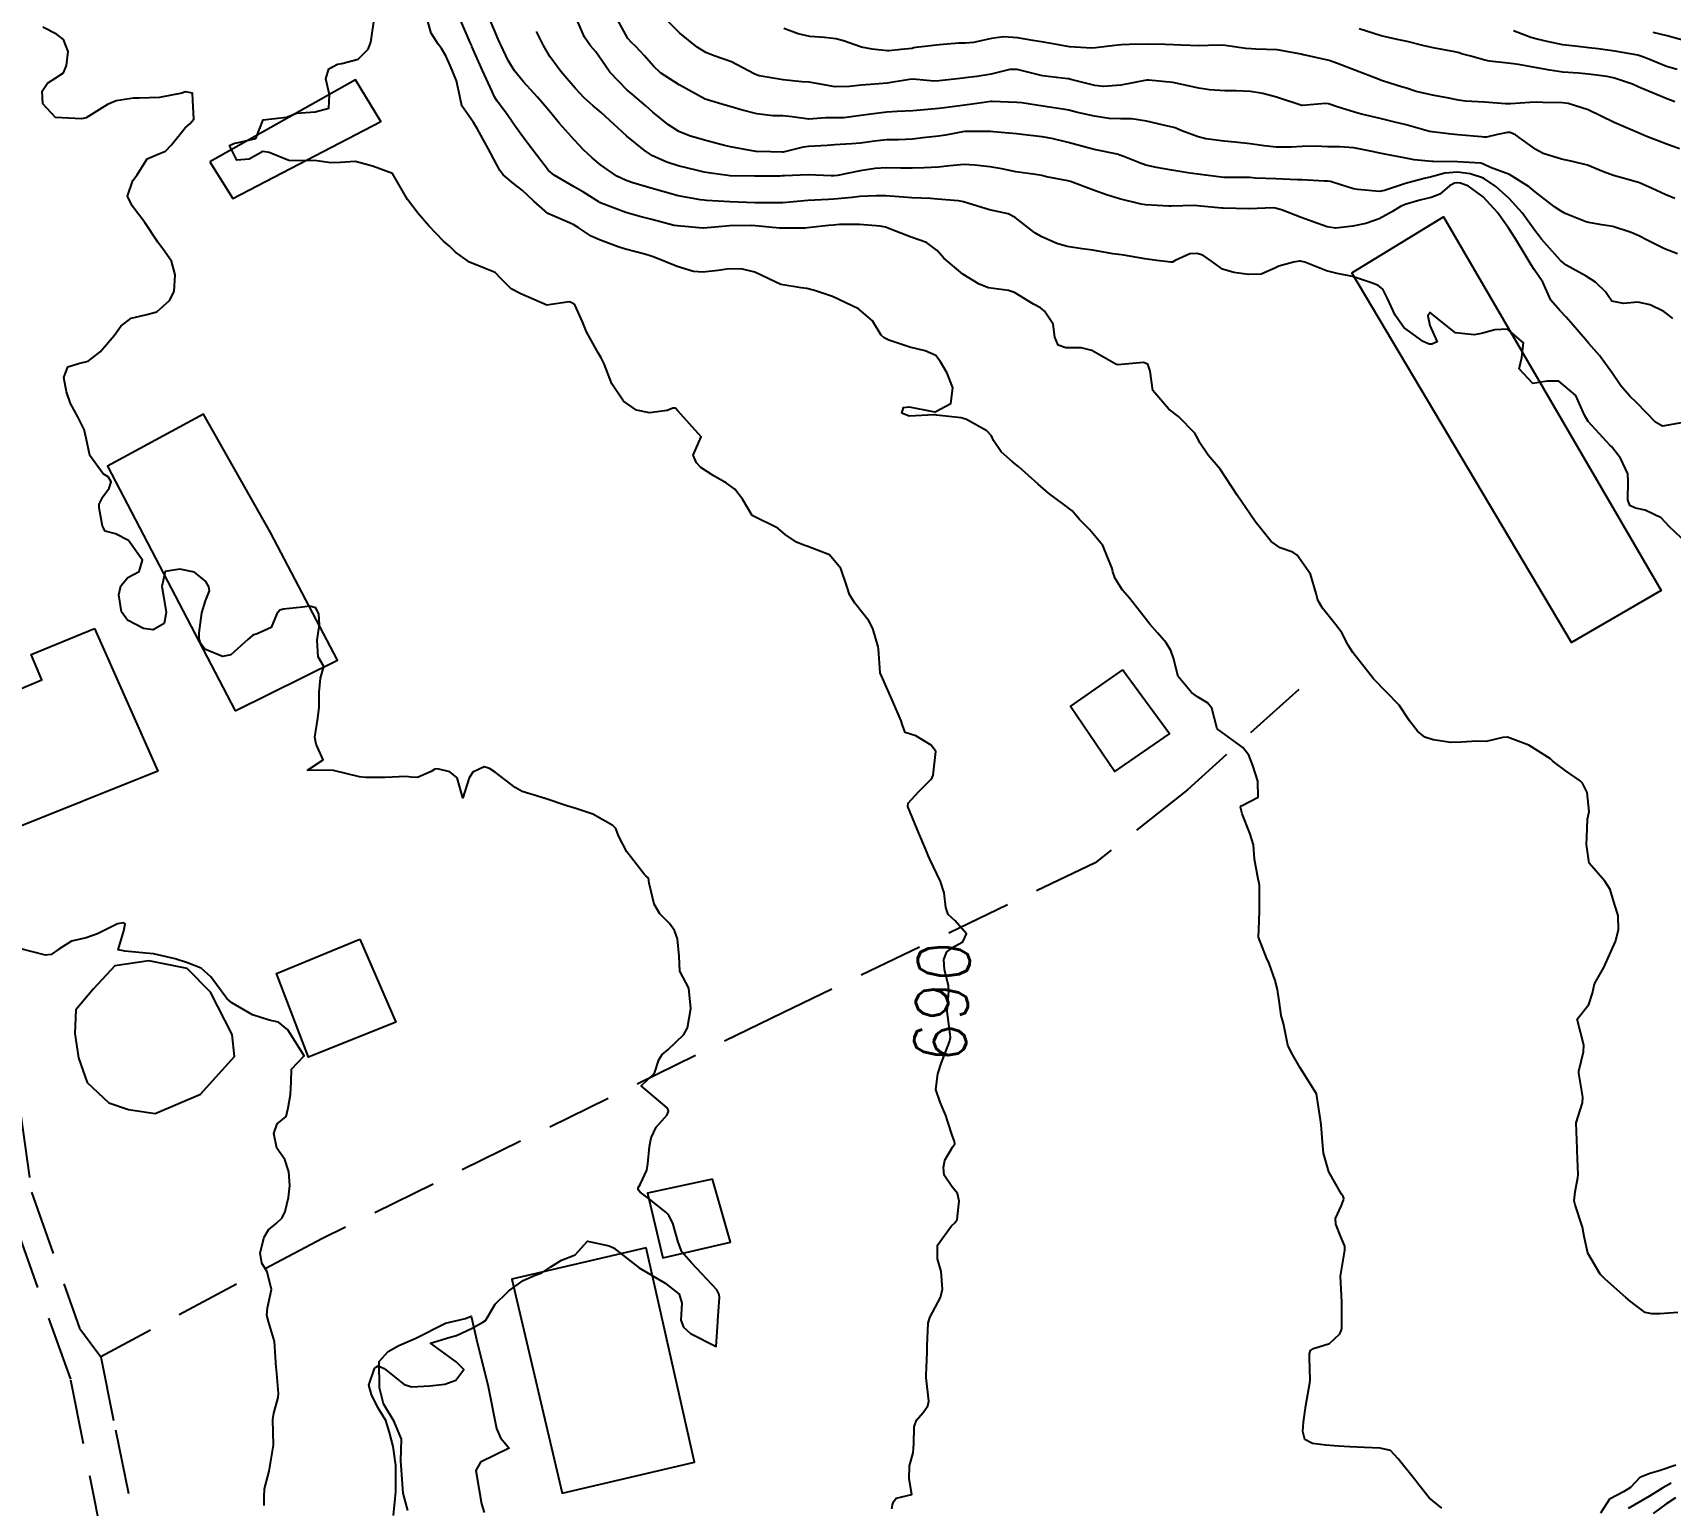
# Model space of a CAD drawing. Header units: metres. Extents: x 298520 to 308411, y 7433745 to 7450750.
# Drawn here: x 300182.3 to 300308.3, y 7448804.6 to 7448917.9 of the extents above; entities that cross this region are included whole.
import ezdxf
from ezdxf.enums import TextEntityAlignment as Align

# ---------------------------------------------------------------- set-up
doc = ezdxf.new("R2010")
doc.units = ezdxf.units.M
doc.header["$LTSCALE"] = 10
doc.linetypes.add('DASHED', pattern=[0.75, 0.5, -0.25])
for name, color, linetype in [('Cotas', 45, 'Continuous'), ('Curvas de Nivel 1m', 11, 'Continuous'), ('Curvas de Nivel 5m', 15, 'Continuous'), ('Edificações', 30, 'Continuous'), ('Hidrografia', 140, 'Continuous'), ('Vias Secundárias', 230, 'DASHED')]:
    doc.layers.add(name, color=color, linetype=linetype)
doc.styles.add('Style-STANDARD', font='STANDARD.shx')

msp = doc.modelspace()

# ---------------------------------------------------------------- linework, layer by layer
at = {"layer": 'Curvas de Nivel 1m', "flags": 128}
for points, elevation in [([(300290.75, 7448804.36), (300289.78, 7448805.18), (300289, 7448806.17), (300288.77, 7448806.48), (300287.41, 7448808.18), (300286.8, 7448808.82), (300286.02, 7448808.98), (300284.8, 7448809.05), (300283.68, 7448809.1), (300282.8, 7448809.14), (300281.84, 7448809.21), (300280.8, 7448809.35), (300280.21, 7448809.67), (300280.05, 7448810.27), (300280.1, 7448811), (300280.3, 7448812.27), (300280.61, 7448814.01), (300280.62, 7448814.26), (300280.56, 7448815.94), (300280.56, 7448816.26), (300280.65, 7448816.5), (300280.89, 7448816.65), (300282.1, 7448817.04), (300282.91, 7448817.8), (300283.04, 7448818.11), (300283.07, 7448818.24), (300283.07, 7448818.4), (300283.06, 7448820.24), (300282.96, 7448822.24), (300283.3, 7448824.24), (300283.29, 7448824.54), (300282.99, 7448825.27), (300282.59, 7448826.24), (300282.58, 7448826.68), (300283.02, 7448827.62), (300283.2, 7448828.07), (300283.21, 7448828.24), (300283.16, 7448828.36), (300283.04, 7448828.54), (300282.06, 7448830.25), (300281.64, 7448831.69), (300281.61, 7448832.25), (300281.48, 7448833.88), (300281.41, 7448834.26), (300281.12, 7448836.26), (300279.86, 7448838.27), (300279.16, 7448839.48), (300278.91, 7448840.02), (300278.85, 7448840.28), (300278.58, 7448841.68), (300278.39, 7448842.29), (300278.25, 7448843.25), (300278.11, 7448844.3), (300277.93, 7448845), (300277.46, 7448846.31), (300277.25, 7448846.73), (300276.65, 7448848.32), (300276.68, 7448848.92), (300276.73, 7448850.32), (300276.72, 7448850.89), (300276.72, 7448852.32), (300276.58, 7448853.07), (300276.34, 7448854.32), (300276.25, 7448855.42), (300275.98, 7448856.32), (300275.39, 7448857.81), (300275.26, 7448858.33), (300275.29, 7448858.43), (300275.39, 7448858.46), (300276.62, 7448859.1), (300276.6, 7448860.32), (300276.2, 7448861.55), (300275.91, 7448862.33), (300275.44, 7448862.93), (300273.46, 7448864.35), (300273.06, 7448865.94), (300272.71, 7448866.36), (300271.95, 7448866.83), (300271.49, 7448867.16), (300270.46, 7448868.39), (300270.1, 7448869.81), (300269.89, 7448870.4), (300269.54, 7448870.97), (300268.88, 7448871.74), (300268.28, 7448872.41), (300267.57, 7448873.33), (300266.7, 7448874.43), (300266.18, 7448875.04), (300265.6, 7448875.93), (300265.43, 7448876.45), (300265.37, 7448876.69), (300264.66, 7448878.46), (300263.64, 7448879.7), (300262.87, 7448880.48), (300262.29, 7448881.13), (300261.66, 7448881.64), (300260.47, 7448882.51), (300259.68, 7448883.19), (300258.18, 7448884.54), (300257.71, 7448884.91), (300256.84, 7448885.68), (300256.25, 7448886.56), (300256.08, 7448886.92), (300255.73, 7448887.29), (300254.15, 7448888.18), (300253.74, 7448888.31), (300251.84, 7448888.51), (300251.74, 7448888.52), (300251.66, 7448888.52), (300249.74, 7448888.43), (300249.19, 7448888.65), (300249.3, 7448889.09), (300249.75, 7448889.15), (300251.57, 7448888.79), (300251.75, 7448888.77), (300252.96, 7448889.39), (300253.11, 7448890.6), (300252.66, 7448891.73), (300252.17, 7448892.61), (300251.8, 7448893.1), (300250.97, 7448893.46), (300249.81, 7448893.74), (300248.19, 7448894.28), (300247.82, 7448894.45), (300247.58, 7448894.66), (300246.93, 7448895.77), (300245.84, 7448896.69), (300243.85, 7448897.65), (300242.47, 7448898.11), (300241.86, 7448898.25), (300241.43, 7448898.3), (300239.86, 7448898.56), (300239.43, 7448898.76), (300237.87, 7448899.51), (300236.92, 7448899.75), (300235.88, 7448899.76), (300235.05, 7448899.64), (300233.87, 7448899.5), (300233.14, 7448899.57), (300231.88, 7448899.94), (300230.11, 7448900.66), (300229.89, 7448900.74), (300229.39, 7448900.89), (300227.9, 7448901.27), (300227.35, 7448901.45), (300225.9, 7448901.99), (300225.26, 7448902.28), (300224.27, 7448902.94), (300223.92, 7448903.16), (300223.58, 7448903.3), (300221.93, 7448904.04), (300220.85, 7448904.98), (300219.95, 7448905.83), (300219.28, 7448906.33), (300218.49, 7448907.01), (300218.26, 7448907.31), (300217.97, 7448907.82), (300217.33, 7448909.03), (300216.48, 7448910.56), (300216.2, 7448911.04), (300216.02, 7448911.29), (300215.29, 7448912.32), (300215.14, 7448913.05), (300214.88, 7448914.23), (300214.56, 7448915.06), (300214.41, 7448915.41), (300214.07, 7448916.16), (300213.74, 7448916.73), (300213.49, 7448917.07), (300212.93, 7448917.92), (300212.6, 7448919.08)], 691), ([(300308.93, 7448819.43), (300307.54, 7448819.33), (300306.93, 7448819.32), (300306.41, 7448819.44), (300305.7, 7448819.97), (300305.27, 7448820.3), (300304.94, 7448820.58), (300303.33, 7448822), (300302.96, 7448822.39), (300302, 7448824.01), (300301.73, 7448825.28), (300301.6, 7448826.01), (300301.03, 7448827.72), (300300.96, 7448828.02), (300301.04, 7448828.72), (300301.24, 7448829.83), (300301.25, 7448830.02), (300301.19, 7448831.9), (300301.18, 7448832.02), (300301.1, 7448834.02), (300301.58, 7448835.56), (300301.62, 7448836.02), (300301.32, 7448837.85), (300301.32, 7448838.02), (300301.67, 7448839.51), (300301.7, 7448840.01), (300301.19, 7448842.02), (300302.09, 7448843.13), (300302.37, 7448844.01), (300302.51, 7448844.73), (300303.24, 7448846), (300304.13, 7448847.99), (300304.36, 7448848.9), (300304.35, 7448849.98), (300304.09, 7448850.78), (300303.72, 7448851.99), (300303.32, 7448852.63), (300302.1, 7448854.01), (300301.9, 7448855.47), (300301.93, 7448856.01), (300301.98, 7448857.41), (300302.1, 7448858.01), (300301.96, 7448859.46), (300301.68, 7448860.02), (300301.58, 7448860.18), (300301.42, 7448860.35), (300300.34, 7448861.11), (300299.43, 7448861.76), (300299.29, 7448861.9), (300299.14, 7448862.04), (300297.45, 7448863.1), (300295.83, 7448863.71), (300295.46, 7448863.7), (300294.17, 7448863.39), (300293.45, 7448863.4), (300292.24, 7448863.34), (300291.45, 7448863.3), (300290.1, 7448863.51), (300289.46, 7448863.72), (300288.88, 7448864.17), (300288.27, 7448864.98), (300287.48, 7448866.19), (300285.5, 7448868.21), (300283.91, 7448870.23), (300283.54, 7448870.81), (300283.05, 7448871.74), (300282.7, 7448872.24), (300281.57, 7448873.65), (300281.21, 7448874.26), (300281.08, 7448874.77), (300280.64, 7448876.27), (300279.62, 7448877.74), (300279.3, 7448877.97), (300278.32, 7448878.3), (300277.63, 7448878.78), (300276.39, 7448880.32), (300275.66, 7448881.37), (300275.01, 7448882.34), (300273.7, 7448884.35), (300272.77, 7448885.42), (300272.14, 7448886.37), (300272, 7448886.65), (300271.73, 7448887.11), (300270.48, 7448888.39), (300269.75, 7448888.97), (300268.51, 7448890.41), (300268.31, 7448891.89), (300268.13, 7448892.42), (300267.79, 7448892.55), (300266.37, 7448892.44), (300265.79, 7448892.37), (300265.6, 7448892.45), (300263.8, 7448893.48), (300263, 7448893.68), (300261.8, 7448893.7), (300261.21, 7448893.9), (300260.97, 7448894.5), (300260.83, 7448895.5), (300260.16, 7448896.52), (300259.99, 7448896.66), (300259.85, 7448896.76), (300259.33, 7448897.05), (300257.86, 7448897.95), (300257.4, 7448898.09), (300255.86, 7448898.31), (300255.13, 7448898.58), (300253.87, 7448899.36), (300252.41, 7448900.6), (300251.9, 7448901.18), (300251.09, 7448901.8), (300249.91, 7448902.2), (300248.78, 7448902.65), (300247.92, 7448902.98), (300247.52, 7448903.06), (300245.92, 7448903.19), (300244.39, 7448903.18), (300243.92, 7448903.14), (300243.53, 7448903.1), (300241.92, 7448902.92), (300241.74, 7448902.91), (300239.91, 7448902.9), (300239.77, 7448902.91), (300237.92, 7448903.09), (300237.6, 7448903.1), (300235.92, 7448903.07), (300235.66, 7448903.06), (300233.91, 7448902.9), (300233.85, 7448902.9), (300231.92, 7448903.07), (300231.66, 7448903.11), (300229.92, 7448903.57), (300229.02, 7448903.79), (300227.93, 7448904.11), (300226.04, 7448904.82), (300225.94, 7448904.87), (300225.85, 7448904.92), (300224.67, 7448905.66), (300223.95, 7448906.07), (300222.41, 7448906.97), (300221.97, 7448907.35), (300220.72, 7448908.98), (300220, 7448909.94), (300219.23, 7448911), (300218.73, 7448911.72), (300218.03, 7448912.68), (300217.83, 7448913.02), (300217.65, 7448913.41), (300216.9, 7448915.03), (300216.08, 7448916.89), (300216.04, 7448916.99), (300216.01, 7448917.04), (300215.94, 7448917.18), (300215.16, 7448919.05)], 692), ([(300309.63, 7448878.64), (300308.27, 7448879.94), (300307.97, 7448880.26), (300307.66, 7448880.59), (300306.43, 7448881.2), (300305.67, 7448881.35), (300305.24, 7448881.55), (300305.07, 7448881.98), (300305.12, 7448883.41), (300305.07, 7448883.98), (300304.51, 7448885.19), (300303.91, 7448886), (300303.82, 7448886.09), (300303.72, 7448886.18), (300302.03, 7448888.02), (300301.75, 7448888.5), (300301.07, 7448890.03), (300299.78, 7448891.13), (300298.86, 7448891.13), (300297.78, 7448890.95), (300296.71, 7448892.08), (300296.93, 7448892.95), (300297.04, 7448894.08), (300295.83, 7448895.12), (300294.84, 7448895.08), (300293.82, 7448894.78), (300293.26, 7448894.68), (300291.82, 7448894.85), (300290.16, 7448896.16), (300289.85, 7448896.41), (300289.68, 7448896.16), (300289.83, 7448895.41), (300290.4, 7448894.15), (300289.99, 7448893.97), (300289.81, 7448893.97), (300289.66, 7448894.01), (300289.33, 7448894.17), (300287.83, 7448895.26), (300287.17, 7448896.2), (300286.57, 7448897.49), (300286.22, 7448898.21), (300285.87, 7448898.48), (300285.43, 7448898.66), (300283.88, 7448899.18), (300282.71, 7448899.42), (300281.88, 7448899.62), (300280.21, 7448900.28), (300279.89, 7448900.36), (300279.81, 7448900.36), (300279.35, 7448900.29), (300278.22, 7448899.97), (300277.89, 7448899.82), (300276.84, 7448899.35), (300275.88, 7448899.32), (300274.74, 7448899.48), (300273.88, 7448899.75), (300273.03, 7448900.36), (300272.35, 7448900.83), (300271.9, 7448900.96), (300271.37, 7448900.92), (300270.22, 7448900.4), (300270.02, 7448900.27), (300269.89, 7448900.27), (300268.82, 7448900.41), (300267.89, 7448900.54), (300266.27, 7448900.81), (300265.9, 7448900.86), (300265.42, 7448900.93), (300263.9, 7448901.2), (300263.06, 7448901.32), (300261.9, 7448901.49), (300261.11, 7448901.71), (300259.91, 7448902.25), (300259.41, 7448902.53), (300257.92, 7448903.71), (300257.37, 7448903.99), (300255.93, 7448904.31), (300255.01, 7448904.58), (300253.94, 7448904.93), (300253.55, 7448904.99), (300251.94, 7448905.13), (300251.39, 7448905.17), (300249.94, 7448905.23), (300249.31, 7448905.28), (300247.94, 7448905.38), (300247.23, 7448905.39), (300245.94, 7448905.33), (300245.36, 7448905.27), (300243.94, 7448905.13), (300243.54, 7448905.11), (300241.95, 7448905.02), (300240.03, 7448904.85), (300239.94, 7448904.84), (300239.86, 7448904.84), (300237.94, 7448904.86), (300237.86, 7448904.86), (300235.94, 7448904.93), (300234.14, 7448905.02), (300233.95, 7448905.05), (300233.69, 7448905.09), (300231.95, 7448905.4), (300230.79, 7448905.71), (300229.95, 7448905.96), (300228.46, 7448906.39), (300227.96, 7448906.56), (300227.24, 7448906.91), (300225.97, 7448907.77), (300225.34, 7448908.3), (300224.68, 7448908.94), (300223.99, 7448909.68), (300222.83, 7448910.96), (300222.02, 7448911.92), (300221.13, 7448912.98), (300220.05, 7448914.17), (300219.36, 7448915), (300218.87, 7448915.81), (300218.31, 7448917.02), (300218.23, 7448917.17), (300218.09, 7448917.44), (300217.44, 7448919.03)], 693), ([(300210.03, 7448803.81), (300210.17, 7448805.11), (300210.21, 7448805.64), (300210.22, 7448807.11), (300210.22, 7448807.66), (300210.02, 7448809.11), (300209.72, 7448810.2), (300209.45, 7448811.11), (300208.83, 7448812.12), (300208.35, 7448813.12), (300208.13, 7448813.85), (300208.57, 7448815.12), (300208.73, 7448815.26), (300208.87, 7448815.34), (300209.31, 7448815.12), (300210.85, 7448813.89), (300211.46, 7448813.7), (300212.85, 7448813.79), (300213.99, 7448813.92), (300214.85, 7448814.22), (300215.46, 7448815.04), (300214.87, 7448815.64), (300212.89, 7448817.07), (300214.41, 7448817.54), (300214.9, 7448817.67), (300216.1, 7448818.22), (300216.91, 7448818.68), (300217.12, 7448818.81), (300217.26, 7448819.02), (300217.87, 7448820.07), (300218.83, 7448821), (300218.88, 7448821.05), (300218.93, 7448821.09), (300220.03, 7448821.9), (300220.95, 7448822.31), (300221.45, 7448822.48), (300222.16, 7448822.96), (300222.97, 7448823.46), (300224.04, 7448823.87), (300224.98, 7448824.93), (300226.64, 7448824.56), (300226.98, 7448824.4), (300228.96, 7448822.88), (300230.95, 7448821.7), (300232.03, 7448820.84), (300232.24, 7448820.15), (300232.16, 7448818.84), (300232.38, 7448818.31), (300232.9, 7448817.81), (300234.89, 7448816.81), (300235.01, 7448818.71), (300235.02, 7448818.81), (300235.14, 7448820.6), (300235.12, 7448820.81), (300234.94, 7448821.19), (300233.4, 7448822.83), (300232.97, 7448823.29), (300232.25, 7448824.11), (300231.95, 7448824.85), (300231.55, 7448826.3), (300231.26, 7448826.86), (300231.16, 7448827), (300231.02, 7448827.15), (300229.74, 7448828.16), (300229.03, 7448828.7), (300228.88, 7448828.88), (300228.89, 7448829.02), (300229.04, 7448829.28), (300229.54, 7448830.38), (300229.63, 7448830.87), (300229.74, 7448832.2), (300229.89, 7448832.87), (300230.26, 7448833.7), (300231.1, 7448834.64), (300231.2, 7448834.86), (300231.21, 7448834.97), (300231.11, 7448835.18), (300229.12, 7448836.88), (300230.14, 7448837.86), (300230.48, 7448838.87), (300230.74, 7448839.28), (300231.16, 7448839.65), (300232.39, 7448840.84), (300232.68, 7448841.34), (300232.94, 7448842.83), (300232.78, 7448844.4), (300232.54, 7448844.84), (300232.09, 7448845.7), (300232.03, 7448846.85), (300231.91, 7448848.19), (300231.68, 7448848.85), (300231.28, 7448849.38), (300230.54, 7448850.12), (300230.1, 7448850.87), (300229.72, 7448852.47), (300229.67, 7448852.87), (300229.48, 7448853.04), (300229.33, 7448853.17), (300228, 7448854.89), (300227.36, 7448856.13), (300227.15, 7448856.69), (300226.94, 7448856.91), (300225.38, 7448857.78), (300224.09, 7448858.23), (300223.39, 7448858.43), (300221.8, 7448858.97), (300221.39, 7448859.1), (300219.95, 7448859.54), (300219.4, 7448859.84), (300217.87, 7448861.02), (300217.42, 7448861.31), (300217.01, 7448861.44), (300216.16, 7448861.03), (300215.86, 7448860.58), (300215.39, 7448859.04), (300214.95, 7448860.59), (300214.38, 7448861.06), (300213.42, 7448861.29), (300213.23, 7448861.26), (300212.93, 7448861.07), (300211.88, 7448860.62), (300211.41, 7448860.65), (300211, 7448860.68), (300209.41, 7448860.62), (300207.92, 7448860.62), (300207.41, 7448860.67), (300205.41, 7448861.16), (300203.41, 7448861.19), (300204.63, 7448861.97), (300204.09, 7448863.18), (300203.99, 7448863.73), (300204.21, 7448865.18), (300204.32, 7448866.02), (300204.32, 7448867.18), (300204.42, 7448868.26), (300204.68, 7448869.17), (300204.23, 7448869.89), (300204.17, 7448871.18), (300204.35, 7448872.38), (300204.29, 7448873.18), (300204.05, 7448873.67), (300203.57, 7448873.79), (300203.04, 7448873.73), (300201.57, 7448873.56), (300201.28, 7448873.5), (300201.05, 7448873.22), (300200.62, 7448872.15), (300199.54, 7448871.68), (300199.21, 7448871.57), (300198.82, 7448871.24), (300197.52, 7448870.05), (300196.87, 7448869.92), (300195.52, 7448870.49), (300195.19, 7448870.95), (300195.09, 7448871.29), (300195.07, 7448871.76), (300195.29, 7448873.28), (300195.57, 7448874.22), (300195.87, 7448874.98), (300195.81, 7448875.28), (300195.59, 7448875.7), (300194.71, 7448876.41), (300193.6, 7448876.66), (300192.45, 7448876.47), (300192.21, 7448875.32), (300192.34, 7448874.56), (300192.54, 7448873.32), (300192.39, 7448872.48), (300191.54, 7448871.99), (300190.79, 7448872.09), (300189.55, 7448872.73), (300189.09, 7448873.36), (300188.88, 7448874.67), (300189.04, 7448875.36), (300189.59, 7448876.02), (300190.45, 7448876.48), (300190.72, 7448877.34), (300189.63, 7448878.87), (300188.63, 7448879.36), (300187.84, 7448879.58), (300187.64, 7448879.95), (300187.38, 7448881.38), (300187.39, 7448881.65), (300187.67, 7448882.22), (300188.16, 7448882.88), (300188.29, 7448883.37), (300188.06, 7448883.75), (300187.69, 7448884), (300186.67, 7448885.39), (300186.38, 7448886.73), (300186.21, 7448887.4), (300185.74, 7448888.37), (300185.18, 7448889.41), (300184.86, 7448890.31), (300184.65, 7448891.41), (300184.97, 7448892.22), (300185.78, 7448892.47), (300186.53, 7448892.65), (300187.45, 7448893.38), (300187.61, 7448893.57), (300187.8, 7448893.77), (300188.54, 7448894.64), (300189.05, 7448895.36), (300189.83, 7448895.98), (300190.95, 7448896.22), (300191.83, 7448896.47), (300192.8, 7448897.32), (300193.14, 7448898.03), (300193.22, 7448899.31), (300192.94, 7448900.37), (300192.28, 7448901.32), (300192.1, 7448901.53), (300191.9, 7448901.81), (300190.9, 7448903.34), (300189.93, 7448904.62), (300189.56, 7448905.36), (300189.96, 7448906.56), (300190.3, 7448907.01), (300190.5, 7448907.34), (300191.08, 7448908.23), (300191.98, 7448908.61), (300192.49, 7448908.82), (300192.95, 7448909.32), (300194.01, 7448910.61), (300194.37, 7448910.93), (300194.67, 7448911.29), (300194.59, 7448912.73), (300194.56, 7448913.29), (300194.03, 7448913.39), (300193.96, 7448913.38), (300193.73, 7448913.3), (300192.03, 7448912.96), (300190.47, 7448912.91), (300190.03, 7448912.91), (300188.68, 7448912.71), (300188.02, 7448912.42), (300186.37, 7448911.39), (300186.01, 7448911.32), (300184.01, 7448911.42), (300183.05, 7448912.46), (300183, 7448913.44), (300183.41, 7448914.06), (300184.05, 7448914.48), (300184.62, 7448914.85), (300184.86, 7448915.41), (300185, 7448916.49), (300184.62, 7448917.41), (300184.09, 7448917.83), (300183.03, 7448918.37)], 689), ([(300309.34, 7448887.93), (300307.74, 7448887.66), (300307.21, 7448887.96), (300305.77, 7448889.45), (300305.23, 7448889.98), (300304.54, 7448890.75), (300303.79, 7448891.86), (300303.7, 7448892), (300302.89, 7448893.09), (300302.08, 7448894.02), (300301.82, 7448894.33), (300300.37, 7448896.03), (300299.85, 7448896.56), (300299.16, 7448897.36), (300298.85, 7448898.06), (300298.54, 7448898.73), (300297.88, 7448899.71), (300297.64, 7448900.07), (300297.25, 7448900.72), (300296.43, 7448902.08), (300295.92, 7448902.87), (300295.05, 7448904.1), (300293.95, 7448905.31), (300292.82, 7448906.13), (300292.19, 7448906.36), (300291.97, 7448906.4), (300291.74, 7448906.37), (300291.35, 7448906.15), (300290.6, 7448905.51), (300289.95, 7448905.27), (300289.06, 7448905.05), (300287.94, 7448904.72), (300287.57, 7448904.56), (300286.97, 7448904.19), (300285.93, 7448903.61), (300284.9, 7448903.25), (300283.92, 7448903.04), (300282.58, 7448902.91), (300281.92, 7448903), (300280.77, 7448903.42), (300279.93, 7448903.73), (300278.41, 7448904.3), (300277.94, 7448904.44), (300277.78, 7448904.46), (300275.93, 7448904.38), (300275.89, 7448904.38), (300273.93, 7448904.45), (300273.83, 7448904.45), (300271.94, 7448904.63), (300271.68, 7448904.64), (300269.94, 7448904.59), (300269.75, 7448904.59), (300267.94, 7448904.7), (300267.62, 7448904.75), (300265.94, 7448905.16), (300264.94, 7448905.46), (300263.95, 7448905.83), (300262.16, 7448906.49), (300261.96, 7448906.54), (300260.32, 7448906.86), (300259.97, 7448906.94), (300259.47, 7448907.02), (300257.97, 7448907.24), (300256.87, 7448907.46), (300255.97, 7448907.61), (300254.81, 7448907.75), (300253.98, 7448907.8), (300252.88, 7448907.7), (300251.97, 7448907.59), (300250.89, 7448907.54), (300249.97, 7448907.51), (300249.1, 7448907.52), (300247.97, 7448907.55), (300247.14, 7448907.5), (300245.97, 7448907.31), (300244.22, 7448906.96), (300243.97, 7448906.92), (300243.75, 7448906.92), (300241.97, 7448907), (300240.14, 7448906.93), (300239.96, 7448906.92), (300239.82, 7448906.91), (300237.96, 7448906.9), (300237.85, 7448906.9), (300235.96, 7448906.93), (300234.29, 7448907.15), (300233.97, 7448907.22), (300233.45, 7448907.35), (300231.97, 7448907.7), (300231.08, 7448907.97), (300229.98, 7448908.47), (300229.35, 7448908.89), (300228, 7448909.99), (300227, 7448910.91), (300226.02, 7448911.8), (300225.41, 7448912.31), (300224.73, 7448912.94), (300224.04, 7448913.68), (300222.92, 7448914.96), (300222.07, 7448916.11), (300221.59, 7448916.97), (300221.04, 7448918.04)], 694), ([(300308.91, 7448900.92), (300307.9, 7448901.32), (300306.61, 7448901.96), (300305.92, 7448902.31), (300305.34, 7448902.56), (300303.92, 7448903.03), (300303.07, 7448903.15), (300301.93, 7448903.36), (300300.27, 7448904.04), (300299.94, 7448904.21), (300299.43, 7448904.55), (300297.96, 7448905.7), (300297.48, 7448906.07), (300295.97, 7448907.03), (300294.51, 7448907.57), (300293.98, 7448907.83), (300293.76, 7448907.9), (300291.98, 7448908.01), (300290.1, 7448908.04), (300289.98, 7448908.04), (300288.63, 7448908.17), (300287.98, 7448908.28), (300286.38, 7448908.6), (300285.99, 7448908.67), (300285.4, 7448908.8), (300283.99, 7448909.08), (300282.9, 7448909.15), (300281.99, 7448909.17), (300281.06, 7448909.21), (300280, 7448909.19), (300279.15, 7448909.13), (300278, 7448909.13), (300277.08, 7448909.23), (300276, 7448909.4), (300274.81, 7448909.53), (300274, 7448909.6), (300272.59, 7448909.78), (300272.01, 7448909.92), (300270.74, 7448910.39), (300270.22, 7448910.61), (300270.02, 7448910.67), (300269.67, 7448910.75), (300268.02, 7448911.13), (300266.9, 7448911.31), (300266.02, 7448911.31), (300265.14, 7448911.34), (300264.02, 7448911.51), (300262.7, 7448911.81), (300262.03, 7448911.98), (300261.59, 7448912.06), (300260.03, 7448912.3), (300258.41, 7448912.54), (300258.03, 7448912.58), (300256.13, 7448912.66), (300256.03, 7448912.65), (300255.53, 7448912.58), (300254.03, 7448912.37), (300252.46, 7448912.17), (300252.03, 7448912.12), (300251.47, 7448912.06), (300250.03, 7448911.93), (300248.81, 7448911.87), (300248.02, 7448911.82), (300246.99, 7448911.7), (300246.02, 7448911.57), (300244.71, 7448911.39), (300244.02, 7448911.39), (300243.34, 7448911.4), (300242.02, 7448911.3), (300240.75, 7448911.48), (300240.02, 7448911.54), (300239.24, 7448911.55), (300238.02, 7448911.7), (300236.81, 7448912.01), (300236.03, 7448912.24), (300235.59, 7448912.37), (300234.03, 7448912.83), (300232.04, 7448913.94), (300230.6, 7448914.86), (300230.06, 7448915.36), (300229.36, 7448916.17), (300228.69, 7448916.89), (300228.37, 7448917.18), (300228.09, 7448917.51), (300227.32, 7448918.91)], 696), ([(300308.71, 7448905.18), (300307.96, 7448905.5), (300306.96, 7448905.96), (300305.97, 7448906.39), (300305.36, 7448906.58), (300303.97, 7448906.96), (300303.22, 7448907.24), (300301.98, 7448907.75), (300300.82, 7448908.03), (300299.98, 7448908.2), (300298.57, 7448908.64), (300297.99, 7448908.95), (300296.43, 7448910.09), (300296.01, 7448910.26), (300295.83, 7448910.27), (300295.04, 7448910.1), (300294.2, 7448909.91), (300294, 7448909.9), (300293.81, 7448909.92), (300292, 7448910.08), (300291.28, 7448910.15), (300290.01, 7448910.31), (300289.82, 7448910.34), (300288.01, 7448910.85), (300287.14, 7448911.07), (300286.02, 7448911.34), (300284.57, 7448911.68), (300284.03, 7448911.82), (300282.69, 7448912.25), (300282.2, 7448912.42), (300282.04, 7448912.47), (300281.8, 7448912.5), (300280.03, 7448912.34), (300279.97, 7448912.34), (300278.04, 7448912.98), (300276.99, 7448913.26), (300276.04, 7448913.41), (300274.92, 7448913.46), (300274.04, 7448913.47), (300272.86, 7448913.55), (300272.05, 7448913.67), (300271.47, 7448913.81), (300270.05, 7448914.11), (300268.19, 7448914.28), (300268.05, 7448914.28), (300267.9, 7448914.27), (300266.05, 7448913.91), (300264.71, 7448913.8), (300264.05, 7448913.89), (300262.19, 7448914.35), (300262.05, 7448914.39), (300261.96, 7448914.4), (300261.08, 7448914.5), (300260.05, 7448914.63), (300259.92, 7448914.66), (300258.06, 7448915.11), (300257.5, 7448915.1), (300256.06, 7448914.76), (300255.9, 7448914.73), (300254.95, 7448914.58), (300254.05, 7448914.47), (300253.9, 7448914.44), (300252.05, 7448914.23), (300251.65, 7448914.22), (300250.05, 7448914.37), (300249.76, 7448914.35), (300248.05, 7448914.07), (300246.76, 7448913.96), (300246.05, 7448913.9), (300245.15, 7448913.8), (300244.04, 7448913.79), (300242.77, 7448914), (300242.05, 7448914.13), (300241.48, 7448914.17), (300240.05, 7448914.31), (300238.2, 7448914.63), (300238.05, 7448914.67), (300237.81, 7448914.78), (300236.07, 7448915.7), (300234.73, 7448916.16), (300234.08, 7448916.43), (300233.43, 7448916.84), (300232.09, 7448917.91), (300231.13, 7448918.86)], 697), ([(300309.07, 7448909.01), (300308, 7448909.38), (300306.47, 7448909.97), (300306.01, 7448910.18), (300305.65, 7448910.33), (300304.02, 7448911.02), (300302.03, 7448912.02), (300300.49, 7448912.49), (300300.04, 7448912.55), (300298.54, 7448912.57), (300298.04, 7448912.59), (300297.53, 7448912.58), (300296.04, 7448912.46), (300295.66, 7448912.47), (300294.04, 7448912.59), (300292.59, 7448912.68), (300292.04, 7448912.75), (300291.29, 7448912.9), (300290.04, 7448913.13), (300288.79, 7448913.43), (300288.05, 7448913.67), (300287.65, 7448913.79), (300286.28, 7448914.21), (300286.05, 7448914.28), (300285.94, 7448914.33), (300284.07, 7448915.05), (300282.74, 7448915.58), (300282.08, 7448915.8), (300280.13, 7448916.23), (300280.08, 7448916.25), (300279.94, 7448916.28), (300278.09, 7448916.62), (300276.45, 7448916.68), (300276.09, 7448916.69), (300275.68, 7448916.74), (300274.09, 7448916.97), (300273.47, 7448916.98), (300272.09, 7448916.93), (300270.68, 7448916.98), (300270.09, 7448917.01), (300269.45, 7448917.04), (300268.09, 7448917.07), (300266.69, 7448917.04), (300266.09, 7448917.02), (300265.57, 7448916.97), (300264.09, 7448916.78), (300263.8, 7448916.76), (300262.09, 7448916.86), (300260.69, 7448917.11), (300260.09, 7448917.21), (300259.28, 7448917.34), (300258.09, 7448917.55), (300257.02, 7448917.62), (300256.09, 7448917.51), (300254.7, 7448917.19), (300254.09, 7448917.13), (300253.55, 7448917.13), (300252.09, 7448917), (300250.26, 7448916.81), (300250.08, 7448916.77), (300249.98, 7448916.74), (300249.14, 7448916.65), (300248.19, 7448916.55), (300248.08, 7448916.54), (300246.89, 7448916.67), (300246.08, 7448916.84), (300244.7, 7448917.31), (300244.09, 7448917.47), (300243.23, 7448917.58), (300242.09, 7448917.65), (300241.2, 7448917.85), (300240.1, 7448918.28)], 698), ([(300308.71, 7448912.62), (300308.04, 7448912.88), (300307.28, 7448913.19), (300306.05, 7448913.7), (300305.87, 7448913.79), (300305.45, 7448913.98), (300304.06, 7448914.45), (300303.48, 7448914.58), (300302.06, 7448914.76), (300301.28, 7448914.82), (300300.07, 7448914.91), (300299.07, 7448915.05), (300298.07, 7448915.24), (300296.66, 7448915.5), (300296.08, 7448915.58), (300294.43, 7448915.75), (300294.08, 7448915.82), (300292.99, 7448916.13), (300292.28, 7448916.33), (300292.09, 7448916.39), (300291.76, 7448916.47), (300290.09, 7448916.79), (300289.3, 7448916.95), (300288.09, 7448917.26), (300287.33, 7448917.43), (300286.1, 7448917.71), (300284.39, 7448918.23)], 699), ([(300309.5, 7448917.33), (300308.1, 7448917.7), (300307.04, 7448917.96)], 701), ([(300200.08, 7448804.57), (300200.07, 7448805.22), (300200.12, 7448805.85), (300200.47, 7448807.21), (300200.79, 7448809.21), (300200.75, 7448811.21), (300200.83, 7448811.69), (300201.17, 7448812.88), (300201.19, 7448813.21), (300201.02, 7448815.05), (300201.01, 7448815.21), (300200.89, 7448817.21), (300200.42, 7448818.73), (300200.3, 7448819.22), (300200.34, 7448819.8), (300200.64, 7448821.21), (300200.31, 7448822.57), (300199.91, 7448823.23), (300199.78, 7448824.03), (300200.09, 7448825.22), (300200.42, 7448825.79), (300201, 7448826.29), (300201.48, 7448826.73), (300201.7, 7448827.2), (300201.95, 7448828.28), (300202.07, 7448829.2), (300201.98, 7448830.27), (300201.68, 7448831.2), (300201.07, 7448832.07), (300200.82, 7448833.21), (300201.09, 7448833.96), (300201.77, 7448834.53), (300201.92, 7448835.2), (300202.1, 7448836.22), (300202.15, 7448837.2), (300202.18, 7448838.17), (300203.15, 7448839.19), (300201.9, 7448841.2), (300201.18, 7448841.78), (300200.47, 7448841.93), (300199.19, 7448842.35), (300197.58, 7448843.26), (300197.21, 7448843.61), (300195.98, 7448845.27), (300195.23, 7448845.95), (300194.18, 7448846.36), (300193.24, 7448846.65), (300191.55, 7448847.03), (300191.25, 7448847.07), (300189.36, 7448847.25), (300189.25, 7448847.26), (300188.85, 7448847.36), (300189.27, 7448848.8), (300189.38, 7448849.35), (300189.27, 7448849.43), (300188.78, 7448849.36), (300187.26, 7448848.58), (300186.37, 7448848.28), (300185.26, 7448848.01), (300184.27, 7448847.41), (300183.68, 7448846.99), (300183.25, 7448846.94), (300181.25, 7448847.45)], 688), ([(300308.79, 7448807.67), (300307.49, 7448807.24), (300306.78, 7448807.03), (300306, 7448806.73), (300305.29, 7448805.97), (300304.76, 7448805.64), (300303.67, 7448805.07), (300302.99, 7448804)], 691), ([(300308.76, 7448805.16), (300308.02, 7448804.67), (300307.03, 7448803.95)], 689)]:
    msp.add_lwpolyline(points, dxfattribs=dict(at, elevation=elevation))
at = {"layer": 'Curvas de Nivel 5m', "flags": 128}
for points, elevation in [([(300248.41, 7448804.32), (300248.46, 7448804.64), (300248.53, 7448804.86), (300248.75, 7448805.15), (300249.96, 7448805.43), (300249.74, 7448806.63), (300249.78, 7448807.63), (300250.06, 7448808.63), (300250.1, 7448809.33), (300250.12, 7448810.63), (300250.31, 7448811.14), (300250.83, 7448811.74), (300251.19, 7448812.26), (300251.26, 7448812.62), (300251.05, 7448814.43), (300251.05, 7448814.62), (300251.14, 7448816.37), (300251.14, 7448816.62), (300251.13, 7448816.86), (300251.21, 7448818.62), (300251.34, 7448819.04), (300252.17, 7448820.6), (300252.32, 7448821.22), (300252.22, 7448822.6), (300251.93, 7448823.56), (300251.94, 7448824.61), (300253, 7448826.11), (300253.26, 7448826.33), (300253.45, 7448826.59), (300253.6, 7448828.01), (300253.46, 7448828.59), (300253.04, 7448829.14), (300252.45, 7448830.01), (300252.39, 7448830.6), (300252.49, 7448831.17), (300253.08, 7448832.16), (300253.25, 7448832.41), (300253.24, 7448832.59), (300253.09, 7448833.01), (300252.69, 7448834.19), (300252.58, 7448834.6), (300252.14, 7448835.63), (300251.81, 7448836.61), (300251.95, 7448837.8), (300252.22, 7448838.6), (300252.86, 7448840.28), (300252.94, 7448840.59), (300252.9, 7448840.87), (300252.66, 7448842.6), (300252.79, 7448844.16), (300252.78, 7448844.6), (300252.46, 7448845.82), (300252.41, 7448846.6), (300252.65, 7448847.2), (300253.26, 7448847.62), (300253.88, 7448847.96), (300254.15, 7448848.58), (300253.28, 7448849.58), (300252.75, 7448850.06), (300252.56, 7448850.6), (300252.45, 7448851.74), (300252.17, 7448852.61), (300251.34, 7448854.32), (300251.22, 7448854.62), (300251.14, 7448854.82), (300250.37, 7448856.63), (300249.65, 7448858.38), (300249.67, 7448858.64), (300250.49, 7448859.54), (300251.41, 7448860.47), (300251.53, 7448860.62), (300251.6, 7448860.8), (300251.81, 7448862.61), (300251.44, 7448863.11), (300250.27, 7448863.81), (300249.45, 7448864.08), (300249.24, 7448864.64), (300249.13, 7448864.98), (300248.41, 7448866.65), (300247.51, 7448868.66), (300247.39, 7448870.52), (300247.36, 7448870.66), (300246.96, 7448872.08), (300246.64, 7448872.67), (300245.57, 7448874.03), (300245.16, 7448874.69), (300244.94, 7448875.35), (300244.48, 7448876.7), (300243.62, 7448877.76), (300241.95, 7448878.4), (300241.63, 7448878.5), (300241.06, 7448878.74), (300240.21, 7448879.32), (300239.64, 7448879.81), (300237.65, 7448880.78), (300236.92, 7448882.05), (300236.32, 7448882.8), (300235.68, 7448883.27), (300234.65, 7448883.86), (300233.7, 7448884.48), (300233.37, 7448884.83), (300233.12, 7448885.42), (300233.72, 7448886.83), (300231.94, 7448888.85), (300231.75, 7448889.05), (300231.56, 7448889.04), (300231.12, 7448888.86), (300229.74, 7448888.68), (300228.75, 7448888.89), (300227.75, 7448889.58), (300226.84, 7448890.91), (300226.25, 7448892.45), (300226.04, 7448892.92), (300225.8, 7448893.31), (300224.9, 7448894.93), (300224.59, 7448895.7), (300224.03, 7448896.95), (300223.95, 7448897.05), (300223.84, 7448897.13), (300223.56, 7448897.24), (300221.84, 7448896.97), (300219.85, 7448897.85), (300219.09, 7448898.23), (300218.34, 7448899.01), (300217.87, 7448899.48), (300217.1, 7448899.8), (300215.88, 7448900.28), (300214.81, 7448901.06), (300214.35, 7448901.51), (300213.9, 7448901.9), (300212.75, 7448903.08), (300211.93, 7448904.03), (300211.11, 7448905.1), (300209.96, 7448907.11), (300208.49, 7448907.65), (300207.97, 7448907.81), (300207.09, 7448908.03), (300205.97, 7448907.96), (300205.22, 7448907.92), (300203.97, 7448908.1), (300202.84, 7448908.07), (300201.97, 7448908.12), (300200.48, 7448908.72), (300199.98, 7448908.8), (300198.94, 7448908.21), (300197.97, 7448908.14), (300197.41, 7448909.27), (300197.8, 7448909.45), (300197.99, 7448909.47), (300199.43, 7448909.8), (300200.01, 7448911.23), (300201.79, 7448911.44), (300202.02, 7448911.51), (300202.58, 7448911.76), (300204.02, 7448911.85), (300205.06, 7448912.13), (300205.12, 7448913.17), (300204.82, 7448914.4), (300205.05, 7448915.17), (300205.72, 7448915.51), (300206.07, 7448915.57), (300207.32, 7448915.9), (300208.08, 7448916.67), (300208.27, 7448917.14), (300208.31, 7448917.36), (300208.57, 7448919.13)], 690), ([(300308.56, 7448895.94), (300308.15, 7448896.25), (300307.85, 7448896.48), (300306.8, 7448897.01), (300305.86, 7448897.2), (300304.74, 7448897.09), (300303.86, 7448897.29), (300303.56, 7448897.69), (300303.36, 7448898), (300302.6, 7448898.74), (300301.87, 7448899.2), (300300.34, 7448900.04), (300299.89, 7448900.4), (300298.44, 7448902.06), (300298.2, 7448902.35), (300297.92, 7448902.73), (300296.95, 7448904.08), (300295.95, 7448905.17), (300294.93, 7448906.1), (300293.97, 7448906.74), (300292.94, 7448907.09), (300291.97, 7448907.2), (300291, 7448907.12), (300289.97, 7448906.85), (300289.41, 7448906.72), (300287.96, 7448906.34), (300287.49, 7448906.19), (300286.35, 7448905.81), (300285.96, 7448905.73), (300284.3, 7448905.88), (300283.96, 7448905.93), (300282.98, 7448906.24), (300282.2, 7448906.49), (300281.97, 7448906.51), (300281.72, 7448906.51), (300279.97, 7448906.62), (300279.62, 7448906.63), (300277.97, 7448906.69), (300276.41, 7448906.76), (300275.97, 7448906.79), (300275.5, 7448906.81), (300273.97, 7448906.81), (300272.57, 7448906.97), (300271.97, 7448907.06), (300271.2, 7448907.16), (300269.97, 7448907.36), (300268.8, 7448907.58), (300267.98, 7448907.76), (300267.48, 7448907.93), (300266.2, 7448908.45), (300265.98, 7448908.53), (300265.88, 7448908.56), (300263.99, 7448908.96), (300263.33, 7448909.14), (300262, 7448909.5), (300260.72, 7448909.79), (300260, 7448909.93), (300258.42, 7448910.12), (300258.01, 7448910.16), (300256.25, 7448910.32), (300256.01, 7448910.34), (300254.24, 7448910.35), (300254.01, 7448910.34), (300252.55, 7448910.06), (300252, 7448909.97), (300250.79, 7448909.84), (300250, 7448909.76), (300248.93, 7448909.71), (300248, 7448909.69), (300247.07, 7448909.59), (300245.99, 7448909.44), (300245.3, 7448909.38), (300243.99, 7448909.32), (300243.43, 7448909.27), (300241.99, 7448909.18), (300241.58, 7448909.14), (300240.05, 7448908.76), (300239.98, 7448908.75), (300239.08, 7448908.77), (300237.98, 7448908.81), (300237.95, 7448908.81), (300235.99, 7448909.17), (300235.53, 7448909.27), (300234, 7448909.66), (300232.83, 7448910.01), (300232.01, 7448910.35), (300231.21, 7448910.86), (300230.02, 7448911.82), (300229.46, 7448912.31), (300228.81, 7448912.89), (300228.39, 7448913.24), (300228.04, 7448913.53), (300226.7, 7448914.91), (300226.07, 7448915.8), (300225.62, 7448916.47), (300225.22, 7448916.93), (300224.74, 7448917.59), (300224.15, 7448918.95)], 695), ([(300308.89, 7448915.12), (300308.07, 7448915.35), (300306.56, 7448915.97), (300306.08, 7448916.15), (300305.85, 7448916.21), (300304.09, 7448916.52), (300302.79, 7448916.71), (300302.09, 7448916.79), (300301.23, 7448916.89), (300300.09, 7448917.02), (300298.88, 7448917.26), (300298.1, 7448917.45), (300297.61, 7448917.58), (300296.29, 7448918.09)], 700), ([(300308.41, 7448806.29), (300307.79, 7448805.94), (300307.16, 7448805.54), (300306.76, 7448805.3), (300305.12, 7448804.35)], 690)]:
    msp.add_lwpolyline(points, dxfattribs=dict(at, elevation=elevation))
at = {"layer": 'Edificações'}
for points in [[(300195.91, 7448908), (300197.68, 7448905.18), (300209.06, 7448911.1), (300207.11, 7448914.31)], [(300283.82, 7448899.46), (300290.9, 7448903.76), (300307.65, 7448875.01), (300300.75, 7448871)], [(300197.84, 7448865.74), (300205.73, 7448869.65), (300200.58, 7448879.48), (300195.4, 7448888.57), (300188.02, 7448884.59)], [(300187.02, 7448872.08), (300191.89, 7448861.1), (300180.37, 7448856.48), (300176.82, 7448865.56), (300182.96, 7448868.12), (300182.14, 7448870.08)], [(300266.17, 7448868.91), (300262.18, 7448866.11), (300265.57, 7448861.07), (300269.78, 7448863.97)], [(300207.46, 7448848.16), (300210.23, 7448841.78), (300203.5, 7448839.08), (300201.03, 7448845.53)], [(300234.61, 7448829.7), (300229.59, 7448828.61), (300230.78, 7448823.63), (300235.99, 7448824.85)], [(300229.49, 7448824.41), (300219.16, 7448822.01), (300223.03, 7448805.52), (300233.23, 7448807.92)]]:
    msp.add_lwpolyline(points, close=True, dxfattribs=at)
at = {"layer": 'Hidrografia'}
msp.add_lwpolyline([(300191.7, 7448834.76), (300195.17, 7448836.23), (300197.81, 7448839.15), (300197.62, 7448840.82), (300195.94, 7448844.09), (300194.15, 7448845.91), (300191.19, 7448846.5), (300188.59, 7448846.11), (300186.95, 7448844.36), (300185.59, 7448842.73), (300185.51, 7448840.9), (300185.78, 7448839.03), (300186.45, 7448837.13), (300188.12, 7448835.57), (300189.64, 7448835.07)], close=True, dxfattribs=at)
msp.add_lwpolyline([(300211.15, 7448804.18), (300210.78, 7448805.52), (300210.6, 7448808.02), (300210.65, 7448809.68), (300210.09, 7448811.04), (300209.28, 7448812.4), (300208.95, 7448813.63), (300208.94, 7448815.67), (300209.63, 7448816.42), (300210.46, 7448816.89), (300211.71, 7448817.42), (300214.04, 7448818.6), (300215.58, 7448818.97), (300216.02, 7448819.14), (300216.51, 7448817.01), (300217.31, 7448813.87), (300217.97, 7448810.51), (300218.27, 7448809.78), (300218.94, 7448808.99), (300216.75, 7448807.91), (300216.39, 7448807.26), (300216.82, 7448804.71), (300217.02, 7448804.05)], dxfattribs=at)
at = {"layer": 'Vias Secundárias'}
msp.add_lwpolyline([(300279.75, 7448867.4), (300271.17, 7448859.67), (300264.07, 7448854.05), (300240.03, 7448842.51), (300204.57, 7448825.14), (300187.51, 7448816.02), (300188.63, 7448810.39), (300191.33, 7448797.33), (300194.03, 7448786.83), (300196.22, 7448775.81)], dxfattribs=at)
at = {"layer": 'Vias Secundárias', "elevation": 687.29}
msp.add_lwpolyline([(300191.64, 7448781.39), (300189.11, 7448794.61), (300185.19, 7448814.3), (300178.74, 7448832.35), (300176.51, 7448844.6), (300170.83, 7448860.71), (300171.44, 7448865.73), (300173.25, 7448865.47), (300177.29, 7448850.46), (300180.29, 7448842.2), (300182.17, 7448828.7), (300185.87, 7448818.22), (300187.51, 7448816.02)], dxfattribs=at)

# ---------------------------------------------------------------- texts
at = {"layer": 'Cotas', "style": 'Style-STANDARD'}
msp.add_text('690', height=4, rotation=87.5012, dxfattribs=at).set_placement((300252.27, 7448843.34, 690), align=Align.MIDDLE_CENTER)

doc.saveas('drawing.dxf')
